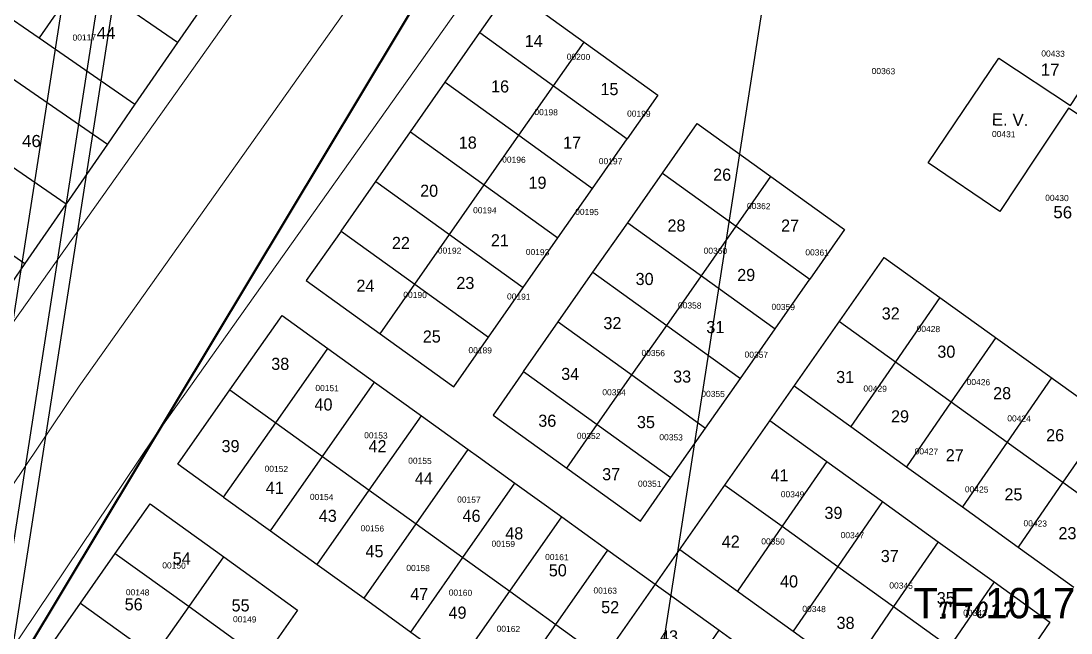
# Model space of a CAD drawing. Header units: metres. Extents: x 0 to 1324930, y 0 to 1631912.
# Drawn here: x 253686.9 to 253860.4, y 1629544.8 to 1629645.8 of the extents above; entities that cross this region are included whole.
import ezdxf
from ezdxf.enums import TextEntityAlignment as Align

# ---------------------------------------------------------------- set-up
doc = ezdxf.new("R2010")
doc.units = ezdxf.units.M
doc.header["$MEASUREMENT"] = 0
for name, color, linetype in [('A_revoir_geometrie_aberrante', 7, 'Continuous'), ('A_revoir_niveau_0', 7, 'Continuous'), ('limites_parcelles', 7, 'Continuous'), ('limites_sections', 7, 'Continuous'), ('limites_tf', 7, 'Continuous'), ('numero_lot', 7, 'Continuous'), ('numero_parcelle', 7, 'Continuous'), ('toponymie', 7, 'Continuous')]:
    doc.layers.add(name, color=color, linetype=linetype)
doc.layers.add('emprise_ht_pik_rufisque', color=7, linetype='Continuous', lineweight=0)
doc.layers.add('Lignes HT Vectorisées', color=6, linetype='Continuous', lineweight=0, true_color=0xff00ff)
doc.styles.add('Style-Arial', font='arial.ttf')
doc.styles.add('Style-FANCY', font='times.ttf')
doc.styles.add('Style-ITALICS', font='ITALICS.shx')

msp = doc.modelspace()

# ---------------------------------------------------------------- linework, layer by layer
at = {"layer": 'A_revoir_geometrie_aberrante'}
for p in [(253990.77553, 1630812.68852), (253990.77547, 1630812.68846), (253854.39451, 1630680.82364), (253862.27647, 1630677.74937), (253858.70299, 1630671.267)]:
    msp.add_line(p, (0, 0), dxfattribs=at)
at = {"layer": 'A_revoir_niveau_0', "color": 7, "linetype": 'Continuous', "lineweight": 0}
msp.add_line((253784.79292, 1629542.90092), (253829.52292, 1629606.79092), dxfattribs=at)
at = {"layer": 'A_revoir_niveau_0', "color": 7, "linetype": 'Continuous', "lineweight": 13}
msp.add_line((253829.52292, 1629606.79092), (253899.00292, 1629556.77092), dxfattribs=at)
at = {"layer": 'emprise_ht_pik_rufisque', "color": 1}
for p, q in [((253684.30776, 1629594.19966), (253744.4345, 1629678.96581)), ((253768.9038, 1629661.60913), (253708.88531, 1629576.99558)), ((253708.88531, 1629576.99558), (253551.50254, 1629342.95935))]:
    msp.add_line(p, q, dxfattribs=at)
at = {"layer": 'Lignes HT Vectorisées', "color": 5, "flags": 128}
msp.add_lwpolyline([(252300.51846, 1628679.7793), (252309.3366, 1628700.77108), (252580.07717, 1628648.77369), (252824.63213, 1628734.41955), (253013.71055, 1628846.69242), (253204.21108, 1628962.6464), (253437.57414, 1629102.28059), (253538.1889, 1629350.04156), (253696.54241, 1629585.52132), (253756.66915, 1629670.28747)], dxfattribs=at)
at = {"layer": 'limites_parcelles'}
for p, q in [((253674.06974, 1629653.97203), (253689.90666, 1629643.02809)), ((253696.95762, 1629653.23075), (253689.90666, 1629643.02809)), ((253712.79452, 1629642.28794), (253696.95762, 1629653.23075)), ((253719.84414, 1629652.48872), (253712.79452, 1629642.28794)), ((253762.73426, 1629643.90805), (253767.77992, 1629651.11492)), ((253767.77992, 1629651.11492), (253779.95386, 1629642.34946)), ((253756.99866, 1629635.71573), (253762.73426, 1629643.90805)), ((253762.73426, 1629643.90805), (253774.90815, 1629635.14244)), ((253689.90666, 1629643.02809), (253705.74308, 1629632.0845)), ((253712.79452, 1629642.28794), (253705.74308, 1629632.0845)), ((253774.90815, 1629635.14244), (253779.95386, 1629642.34946)), ((253779.95386, 1629642.34946), (253792.12792, 1629633.58392)), ((253836.7895, 1629622.40671), (253848.47145, 1629639.70843)), ((253848.47145, 1629639.70843), (253860.27573, 1629631.89033)), ((253860.27573, 1629631.89033), (253865.64002, 1629640.01801)), ((253685.35787, 1629636.44639), (253701.19419, 1629625.50225)), ((253751.26272, 1629627.52291), (253756.99866, 1629635.71573)), ((253756.99866, 1629635.71573), (253769.17238, 1629626.94976)), ((253769.17238, 1629626.94976), (253774.90815, 1629635.14244)), ((253774.90815, 1629635.14244), (253787.08198, 1629626.37687)), ((253792.12792, 1629633.58392), (253787.08198, 1629626.37687)), ((253705.74308, 1629632.0845), (253701.19419, 1629625.50225)), ((253859.97899, 1629631.4511), (253854.59525, 1629623.31408)), ((253872.0396, 1629623.3682), (253859.97899, 1629631.4511)), ((253792.88451, 1629620.71545), (253798.62042, 1629628.90842)), ((253798.62042, 1629628.90842), (253810.79436, 1629620.14296)), ((253678.53508, 1629626.57399), (253694.37148, 1629615.6298)), ((253745.52712, 1629619.33058), (253751.26272, 1629627.52291)), ((253751.26272, 1629627.52291), (253763.43667, 1629618.75716)), ((253763.43667, 1629618.75716), (253769.17238, 1629626.94976)), ((253769.17238, 1629626.94976), (253781.34582, 1629618.18399)), ((253781.34582, 1629618.18399), (253787.08198, 1629626.37687)), ((253701.19419, 1629625.50225), (253694.37148, 1629615.6298)), ((253854.59525, 1629623.31408), (253848.64776, 1629614.3464)), ((253848.64776, 1629614.3464), (253836.7895, 1629622.40671)), ((253739.79152, 1629611.13825), (253745.52712, 1629619.33058)), ((253745.52712, 1629619.33058), (253757.70113, 1629610.56481)), ((253787.14821, 1629612.5219), (253792.88451, 1629620.71545)), ((253792.88451, 1629620.71545), (253805.05832, 1629611.95009)), ((253805.05832, 1629611.95009), (253810.79436, 1629620.14296)), ((253810.79436, 1629620.14296), (253822.96842, 1629611.37742)), ((253757.70113, 1629610.56481), (253763.43667, 1629618.75716)), ((253763.43667, 1629618.75716), (253775.61013, 1629609.99177)), ((253775.61013, 1629609.99177), (253781.34582, 1629618.18399)), ((253671.71161, 1629616.70061), (253687.54877, 1629605.75735)), ((253694.37148, 1629615.6298), (253687.54877, 1629605.75735)), ((253781.41297, 1629604.32988), (253787.14821, 1629612.5219)), ((253787.14821, 1629612.5219), (253799.32182, 1629603.75658)), ((253739.79152, 1629611.13825), (253734.05592, 1629602.94592)), ((253739.79152, 1629611.13825), (253751.96553, 1629602.37238)), ((253799.32182, 1629603.75658), (253805.05832, 1629611.95009)), ((253805.05832, 1629611.95009), (253817.23232, 1629603.18459)), ((253822.96842, 1629611.37742), (253817.23232, 1629603.18459)), ((253751.96553, 1629602.37238), (253757.70113, 1629610.56481)), ((253757.70113, 1629610.56481), (253769.87444, 1629601.79955)), ((253769.87444, 1629601.79955), (253775.61013, 1629609.99177)), ((253687.54877, 1629605.75735), (253680.72686, 1629595.88603)), ((253775.67702, 1629596.13685), (253781.41297, 1629604.32988)), ((253781.41297, 1629604.32988), (253793.58632, 1629595.56449)), ((253793.58632, 1629595.56449), (253799.32182, 1629603.75658)), ((253799.32182, 1629603.75658), (253811.49573, 1629594.99105)), ((253734.05592, 1629602.94592), (253746.22998, 1629594.18001)), ((253746.22998, 1629594.18001), (253751.96553, 1629602.37238)), ((253751.96553, 1629602.37238), (253764.13863, 1629593.60717)), ((253811.49573, 1629594.99105), (253817.23232, 1629603.18459)), ((253764.13863, 1629593.60717), (253769.87444, 1629601.79955)), ((253838.72692, 1629600.16192), (253831.39795, 1629589.54204)), ((253721.43715, 1629584.92183), (253730.04064, 1629597.21111)), ((253730.04064, 1629597.21111), (253737.60973, 1629591.76099)), ((253769.94107, 1629587.94381), (253775.67702, 1629596.13685)), ((253775.67702, 1629596.13685), (253787.85062, 1629587.37213)), ((253787.85062, 1629587.37213), (253793.58632, 1629595.56449)), ((253793.58632, 1629595.56449), (253805.76006, 1629586.79882)), ((253805.76006, 1629586.79882), (253811.49573, 1629594.99105)), ((253822.12492, 1629596.21892), (253831.39795, 1629589.54204)), ((253746.22998, 1629594.18001), (253758.40292, 1629585.41492)), ((253758.40292, 1629585.41492), (253764.13863, 1629593.60717)), ((253847.93892, 1629593.52992), (253840.60975, 1629582.90926)), ((253729.00614, 1629579.47181), (253737.60973, 1629591.76099)), ((253737.60973, 1629591.76099), (253745.34013, 1629586.19471)), ((253831.39795, 1629589.54204), (253824.01294, 1629578.84095)), ((253831.39795, 1629589.54204), (253840.60975, 1629582.90926)), ((253769.94107, 1629587.94381), (253764.89692, 1629580.73892)), ((253769.94107, 1629587.94381), (253782.11436, 1629579.17896)), ((253782.11436, 1629579.17896), (253787.85062, 1629587.37213)), ((253787.85062, 1629587.37213), (253800.02471, 1629578.60707)), ((253800.02471, 1629578.60707), (253805.76006, 1629586.79882)), ((253857.15192, 1629586.89592), (253849.82269, 1629576.27566)), ((253712.83392, 1629572.63292), (253721.43715, 1629584.92183)), ((253721.43715, 1629584.92183), (253729.00614, 1629579.47181)), ((253736.73639, 1629573.90569), (253745.34013, 1629586.19471)), ((253745.34013, 1629586.19471), (253753.07034, 1629580.62857)), ((253814.66892, 1629585.56892), (253824.01294, 1629578.84095)), ((253840.60975, 1629582.90926), (253833.22499, 1629572.20802)), ((253840.60975, 1629582.90926), (253849.82269, 1629576.27566)), ((253720.40288, 1629567.18287), (253729.00614, 1629579.47181)), ((253729.00614, 1629579.47181), (253736.73639, 1629573.90569)), ((253744.46645, 1629568.3397), (253753.07034, 1629580.62857)), ((253753.07034, 1629580.62857), (253760.79961, 1629575.0631)), ((253764.89692, 1629580.73892), (253777.07008, 1629571.97416)), ((253810.65392, 1629579.83292), (253820.03404, 1629573.07909)), ((253866.36492, 1629580.26292), (253859.03529, 1629569.6423)), ((253777.07008, 1629571.97416), (253782.11436, 1629579.17896)), ((253782.11436, 1629579.17896), (253794.28824, 1629570.41369)), ((253794.28824, 1629570.41369), (253800.02471, 1629578.60707)), ((253824.01294, 1629578.84095), (253833.22499, 1629572.20802)), ((253849.82269, 1629576.27566), (253842.43769, 1629565.57461)), ((253849.82269, 1629576.27566), (253859.03529, 1629569.6423)), ((253752.19615, 1629562.77397), (253760.79961, 1629575.0631)), ((253760.79961, 1629575.0631), (253762.50392, 1629573.83592)), ((253720.40288, 1629567.18287), (253712.83392, 1629572.63292)), ((253728.133, 1629561.61678), (253736.73639, 1629573.90569)), ((253736.73639, 1629573.90569), (253744.46645, 1629568.3397)), ((253762.50392, 1629573.83592), (253768.53101, 1629569.49622)), ((253820.03404, 1629573.07909), (253812.64833, 1629562.37679)), ((253820.03404, 1629573.07909), (253829.24681, 1629566.44576)), ((253777.07008, 1629571.97416), (253789.24392, 1629563.20892)), ((253833.22499, 1629572.20802), (253842.43769, 1629565.57461)), ((253759.92733, 1629557.20718), (253768.53101, 1629569.49622)), ((253768.53101, 1629569.49622), (253776.26101, 1629563.93038)), ((253789.24392, 1629563.20892), (253794.28824, 1629570.41369)), ((253803.19692, 1629569.18192), (253812.64833, 1629562.37679)), ((253859.03529, 1629569.6423), (253851.6502, 1629558.94134)), ((253859.03529, 1629569.6423), (253868.24788, 1629563.00894)), ((253735.86292, 1629556.05083), (253744.46645, 1629568.3397)), ((253744.46645, 1629568.3397), (253752.19615, 1629562.77397)), ((253702.5076, 1629557.88438), (253708.24392, 1629566.07792)), ((253708.24392, 1629566.07792), (253720.41656, 1629557.31267)), ((253720.40288, 1629567.18287), (253728.133, 1629561.61678)), ((253829.24681, 1629566.44576), (253821.86111, 1629555.74347)), ((253829.24681, 1629566.44576), (253838.45891, 1629559.81291)), ((253842.43769, 1629565.57461), (253851.6502, 1629558.94134)), ((253767.65712, 1629551.64138), (253776.26101, 1629563.93038)), ((253776.26101, 1629563.93038), (253783.87527, 1629558.44786)), ((253743.59306, 1629550.48472), (253752.19615, 1629562.77397)), ((253752.19615, 1629562.77397), (253759.92733, 1629557.20718)), ((253812.64833, 1629562.37679), (253805.26262, 1629551.6745)), ((253812.64833, 1629562.37679), (253821.86111, 1629555.74347)), ((253728.133, 1629561.61678), (253735.86292, 1629556.05083)), ((253795.73692, 1629558.53292), (253805.26262, 1629551.6745)), ((253838.45891, 1629559.81291), (253831.07322, 1629549.11064)), ((253838.45892, 1629559.81292), (253838.45891, 1629559.81291)), ((253838.45891, 1629559.81291), (253847.67215, 1629553.17925)), ((253851.6502, 1629558.94134), (253860.86292, 1629552.30792)), ((253696.77208, 1629549.69198), (253702.5076, 1629557.88438)), ((253702.5076, 1629557.88438), (253714.68028, 1629549.11911)), ((253714.68028, 1629549.11911), (253720.41656, 1629557.31267)), ((253720.41656, 1629557.31267), (253732.58992, 1629548.54692)), ((253751.32411, 1629544.91796), (253759.92733, 1629557.20718)), ((253759.92733, 1629557.20718), (253767.65712, 1629551.64138)), ((253775.27178, 1629546.15849), (253783.87527, 1629558.44786)), ((253783.87527, 1629558.44786), (253802.27361, 1629545.20048)), ((253735.86292, 1629556.05083), (253743.59306, 1629550.48472)), ((253821.86111, 1629555.74347), (253814.47549, 1629545.04132)), ((253821.86111, 1629555.74347), (253831.07322, 1629549.11064)), ((253759.05377, 1629539.3522), (253767.65712, 1629551.64138)), ((253767.65712, 1629551.64138), (253775.27178, 1629546.15849)), ((253805.26262, 1629551.6745), (253814.47549, 1629545.04132)), ((253847.67215, 1629553.17925), (253840.28647, 1629542.47699)), ((253847.67215, 1629553.17925), (253856.88492, 1629546.54592)), ((253743.59306, 1629550.48472), (253751.32411, 1629544.91796)), ((253691.03623, 1629541.49911), (253696.77208, 1629549.69198)), ((253696.77208, 1629549.69198), (253708.94481, 1629540.92668)), ((253708.94481, 1629540.92668), (253714.68028, 1629549.11911)), ((253714.68028, 1629549.11911), (253726.85364, 1629540.35335)), ((253732.58992, 1629548.54692), (253726.85364, 1629540.35335)), ((253831.07322, 1629549.11064), (253823.6877, 1629538.40862)), ((253831.07322, 1629549.11064), (253840.28647, 1629542.47699)), ((253856.88492, 1629546.54592), (253849.49926, 1629535.84369)), ((253751.32411, 1629544.91796), (253759.05377, 1629539.3522)), ((253766.66841, 1629533.86927), (253775.27178, 1629546.15849)), ((253775.27178, 1629546.15849), (253783.1186, 1629540.50844)), ((253795.67902, 1629535.77699), (253802.27361, 1629545.20048)), ((253802.27361, 1629545.20048), (253812.82392, 1629537.60392)), ((253814.47549, 1629545.04132), (253823.6877, 1629538.40862))]:
    msp.add_line(p, q, dxfattribs=at)
at = {"layer": 'limites_sections', "color": 112, "linetype": 'Continuous', "lineweight": 40, "flags": 128}
for points in [[(254266.72124, 1629287.51673), (254172.48417, 1629409.31925), (254097.22164, 1629442.49494), (254024.76813, 1629444.48435), (253971.49352, 1629433.82949), (253653.94722, 1629377.17001), (253582.75022, 1629367.14207), (253798.76793, 1629726.38387), (253856.42036, 1629838.71662), (253802.99925, 1630025.997), (253799.36956, 1630038.16252), (253786.53856, 1630083.23103), (253799.36956, 1630038.16252), (253907.40539, 1630046.33621), (253955.51113, 1630039.11967), (254024.76813, 1629997.35713), (254129.31023, 1629944.47073), (254144.35091, 1629962.85453), (254275.33492, 1629929.18652)], [(254266.72124, 1629287.51673), (254172.48417, 1629409.31925), (254097.22164, 1629442.49494), (254024.76813, 1629444.48435), (253971.49352, 1629433.82949), (253662.59302, 1629378.69766), (253582.75022, 1629367.14207), (253798.76793, 1629726.38387), (253856.42036, 1629838.71662), (253802.99925, 1630025.997), (253799.36956, 1630038.16252), (253786.53856, 1630083.23103), (253799.36956, 1630038.16252), (253907.40539, 1630046.33621), (253955.51113, 1630039.11967), (254024.76813, 1629997.35713), (254129.31023, 1629944.47073), (254144.35091, 1629962.85453), (254275.33492, 1629929.18652)], [(253799.36956, 1630038.16252), (253856.42032, 1629838.7166), (253798.76793, 1629726.38384), (253582.75022, 1629367.14207), (253514.63591, 1629393.29182), (253503.68044, 1629399.74735), (253463.16064, 1629612.88736), (253394.94697, 1629619.27583), (253335.50021, 1629603.46312), (253325.48823, 1629598.58362), (253296.43383, 1629591.04183), (253239.42311, 1629594.89294), (253258.48029, 1629694.07782), (253239.84941, 1629709.10854), (253235.59543, 1629794.86585), (253237.80426, 1629775.92513), (253237.80426, 1629775.92513), (253264.68264, 1629775.42816), (253276.08156, 1629797.15961), (253283.21815, 1629825.84344), (253264.42056, 1629860.90563), (253292.36857, 1629875.25951), (253349.87463, 1629905.00727), (253520.67758, 1630008.00346)]]:
    msp.add_lwpolyline(points, dxfattribs=at)
at = {"layer": 'limites_tf', "color": 5, "linetype": 'Continuous', "lineweight": 30}
for p, q in [((253784.79492, 1629542.89792), (253829.52492, 1629606.78792)), ((253829.52492, 1629606.78792), (253898.99492, 1629556.76792))]:
    msp.add_line(p, q, dxfattribs=at)

# ---------------------------------------------------------------- texts
at = {"layer": 'numero_lot', "color": 7, "linetype": 'Continuous', "lineweight": 0, "style": 'Style-Arial'}
for s, p in [('44', (253699.44378, 1629644.86897)), ('46', (253687.10928, 1629627.03556))]:
    msp.add_text(s, height=2, rotation=359.3981, dxfattribs=at).set_placement(p, align=Align.TOP_LEFT)
at = {"layer": 'numero_lot', "color": 7, "linetype": 'Continuous', "lineweight": 13, "style": 'Style-Arial'}
for s, p in [('17', (253855.39577, 1629638.82499)), ('E. V.', (253847.30903, 1629630.57929)), ('56', (253857.47995, 1629615.26745))]:
    msp.add_text(s, height=2, rotation=359.0681, dxfattribs=at).set_placement(p, align=Align.TOP_LEFT)
at = {"layer": 'numero_lot', "color": 7, "linetype": 'Continuous', "lineweight": 0, "char_height": 1.999998, "attachment_point": 5, "line_spacing_factor": 0.6, "style": 'Style-FANCY'}
for s, insert in [('\\FFANCY;14', (253771.62044, 1629642.51759)), ('\\FFANCY;16', (253766.06572, 1629635.00959)), ('\\FFANCY;15', (253784.13372, 1629634.56759)), ('\\FFANCY;18', (253760.72572, 1629625.73458)), ('\\FFANCY;17', (253777.94972, 1629625.73458)), ('\\FFANCY;26', (253802.74889, 1629620.43458)), ('\\FFANCY;19', (253772.24872, 1629619.10958)), ('\\FFANCY;20', (253754.34789, 1629617.78459)), ('\\FFANCY;28', (253795.20089, 1629612.04258)), ('\\FFANCY;27', (253813.97089, 1629612.04258)), ('\\FFANCY;21', (253766.03266, 1629609.61358)), ('\\FFANCY;22', (253749.68989, 1629609.17259)), ('\\FFANCY;30', (253789.94089, 1629603.20959)), ('\\FFANCY;29', (253806.72389, 1629603.87259)), ('\\FFANCY;24', (253743.82261, 1629602.10559)), ('\\FFANCY;23', (253760.32989, 1629602.54759)), ('\\FFANCY;32', (253784.62089, 1629595.92259)), ('\\FFANCY;31', (253801.62566, 1629595.25959)), ('\\FFANCY;25', (253754.78889, 1629593.71458)), ('\\FFANCY;38', (253729.75189, 1629589.19158)), ('\\FFANCY;34', (253777.64961, 1629587.53059)), ('\\FFANCY;33', (253796.14389, 1629587.08958)), ('\\FFANCY;40', (253736.89561, 1629582.48659)), ('\\FFANCY;36', (253773.86089, 1629579.80159)), ('\\FFANCY;35', (253790.16189, 1629579.58059)), ('\\FFANCY;39', (253721.54089, 1629575.61058)), ('\\FFANCY;42', (253745.81461, 1629575.61058)), ('\\FFANCY;44', (253753.47433, 1629570.28158)), ('\\FFANCY;37', (253784.41989, 1629570.96858)), ('\\FFANCY;41', (253728.84538, 1629568.73359)), ('\\FFANCY;43', (253737.60261, 1629564.09258)), ('\\FFANCY;46', (253761.34661, 1629564.09258)), ('\\FFANCY;48', (253768.40761, 1629561.20158)), ('\\FFANCY;45', (253745.31861, 1629558.24759)), ('\\FFANCY;54', (253713.47561, 1629557.04359)), ('\\FFANCY;50', (253775.60189, 1629555.09459)), ('\\FFANCY;47', (253752.71161, 1629551.19858)), ('\\FFANCY;56', (253705.53289, 1629549.47959)), ('\\FFANCY;55', (253723.19989, 1629549.30759)), ('\\FFANCY;52', (253784.25389, 1629549.00258)), ('\\FFANCY;49', (253759.03261, 1629548.09759))]:
    msp.add_mtext(s, dxfattribs=dict(at, insert=insert))
at = {"layer": 'numero_parcelle', "color": 5, "lineweight": 0, "style": 'Style-Arial'}
for s, rotation, p in [('00117', 1.13223, (253695.43581, 1629643.58441)), ('00200', 359.0681, (253777.08337, 1629640.43549)), ('00433', 359.0681, (253855.48421, 1629640.97339)), ('00363', 359.0681, (253827.458, 1629638.08314)), ('00198', 359.0681, (253771.74232, 1629631.29796)), ('00199', 359.0681, (253787.05589, 1629631.04887)), ('00431', 359.0681, (253847.33507, 1629627.67604)), ('00196', 359.0681, (253766.4224, 1629623.4593)), ('00197', 359.0681, (253782.38485, 1629623.19965)), ('00362', 359.0681, (253806.86332, 1629615.79559)), ('00430', 359.0681, (253856.12577, 1629617.13666)), ('00194', 359.0681, (253761.61314, 1629615.09264)), ('00195', 359.0681, (253778.48402, 1629614.81822)), ('00192', 359.0681, (253755.79314, 1629608.4314)), ('00193', 359.0681, (253770.32804, 1629608.19498)), ('00360', 359.0681, (253799.70096, 1629608.40914)), ('00361', 359.0681, (253816.50695, 1629608.13577)), ('00190', 359.0681, (253750.09234, 1629601.11862)), ('00191', 359.0681, (253767.22277, 1629600.83997)), ('00358', 359.0681, (253795.46512, 1629599.38355)), ('00359', 359.0681, (253810.90846, 1629599.13235)), ('00428', 359.0681, (253834.88664, 1629595.5024)), ('00189', 359.0681, (253760.84774, 1629591.9791)), ('00356', 359.0681, (253789.43091, 1629591.52402)), ('00357', 359.0681, (253806.46401, 1629591.24696)), ('00426', 359.0681, (253843.14913, 1629586.72824)), ('00151', 359.0681, (253735.56538, 1629585.73237)), ('00354', 359.0681, (253782.96467, 1629585.0357)), ('00355', 359.0681, (253799.31644, 1629584.76972)), ('00429', 359.0681, (253826.09385, 1629585.64149)), ('00424', 359.0681, (253849.86624, 1629580.70756)), ('00153', 359.0681, (253743.62402, 1629577.91748)), ('00352', 359.0681, (253778.75841, 1629577.82853)), ('00353', 359.0681, (253792.38489, 1629577.60688)), ('00427', 359.0681, (253834.55757, 1629575.27251)), ('00155', 359.0681, (253750.89422, 1629573.72663)), ('00152', 359.0681, (253727.16954, 1629572.3932)), ('00351', 359.0681, (253788.85256, 1629569.93402)), ('00425', 359.0681, (253842.86074, 1629568.99867)), ('00154', 359.0681, (253734.65998, 1629567.74268)), ('00157', 359.0681, (253758.98221, 1629567.31369)), ('00349', 359.0681, (253812.4496, 1629568.18601)), ('00156', 359.0681, (253743.03892, 1629562.56726)), ('00423', 359.0681, (253852.53764, 1629563.38457)), ('00350', 359.0681, (253809.22845, 1629560.40427)), ('00347', 359.0681, (253822.33513, 1629561.43171)), ('00159', 359.0681, (253764.65776, 1629560.01521)), ('00161', 359.0681, (253773.51555, 1629557.8216)), ('00150', 359.0681, (253710.27144, 1629556.42991)), ('00158', 359.0681, (253750.5903, 1629556.01831)), ('00148', 359.0681, (253704.26036, 1629552.00554)), ('00160', 359.0681, (253757.5865, 1629551.94744)), ('00163', 359.0681, (253781.49912, 1629552.29161)), ('00345', 359.0681, (253830.37791, 1629553.11584)), ('00348', 359.0681, (253816.00356, 1629549.25714)), ('00343', 359.0681, (253842.57149, 1629548.59762)), ('00149', 359.0681, (253721.95389, 1629547.54794)), ('00162', 359.0681, (253765.50193, 1629545.96592))]:
    msp.add_text(s, height=1, rotation=rotation, dxfattribs=at).set_placement(p, align=Align.TOP_LEFT)
at = {"layer": 'toponymie', "color": 7, "linetype": 'Continuous', "lineweight": 0, "style": 'Style-ITALICS'}
msp.add_text('T 1017', height=2.500002, rotation=0.3486, dxfattribs=at).set_placement((253844.81519, 1629548.56833), align=Align.MIDDLE_CENTER)
at = {"layer": 'toponymie', "color": 7, "linetype": 'Continuous', "lineweight": 13, "char_height": 1.999998, "attachment_point": 5, "line_spacing_factor": 0.6, "style": 'Style-FANCY'}
for s, insert in [('\\FFANCY;32', (253830.59789, 1629597.51659)), ('\\FFANCY;30', (253839.78589, 1629591.20359)), ('\\FFANCY;31', (253823.07666, 1629587.01958)), ('\\FFANCY;28', (253849.00189, 1629584.34859)), ('\\FFANCY;29', (253832.13089, 1629580.51958)), ('\\FFANCY;26', (253857.76389, 1629577.40358)), ('\\FFANCY;27', (253841.16989, 1629574.10958)), ('\\FFANCY;41', (253812.22438, 1629570.80558)), ('\\FFANCY;25', (253850.87089, 1629567.63658)), ('\\FFANCY;39', (253821.13489, 1629564.57358)), ('\\FFANCY;23', (253859.79089, 1629561.22558)), ('\\FFANCY;42', (253804.16961, 1629559.85459)), ('\\FFANCY;37', (253830.43989, 1629557.45058)), ('\\FFANCY;40', (253813.80261, 1629553.26659)), ('\\FFANCY;35', (253839.69589, 1629550.50558)), ('\\FFANCY;38', (253823.14189, 1629546.41058)), ('\\FFANCY;43', (253793.97461, 1629544.18458))]:
    msp.add_mtext(s, dxfattribs=dict(at, insert=insert))
at = {"layer": 'toponymie', "color": 1, "linetype": 'Continuous', "lineweight": 13, "insert": (253847.71123, 1629549.64859), "char_height": 4.999998, "attachment_point": 5, "line_spacing_factor": 0.6, "style": 'Style-FANCY'}
msp.add_mtext('\\FFANCY;T.F 1017 ', dxfattribs=at)

doc.saveas('drawing.dxf')
